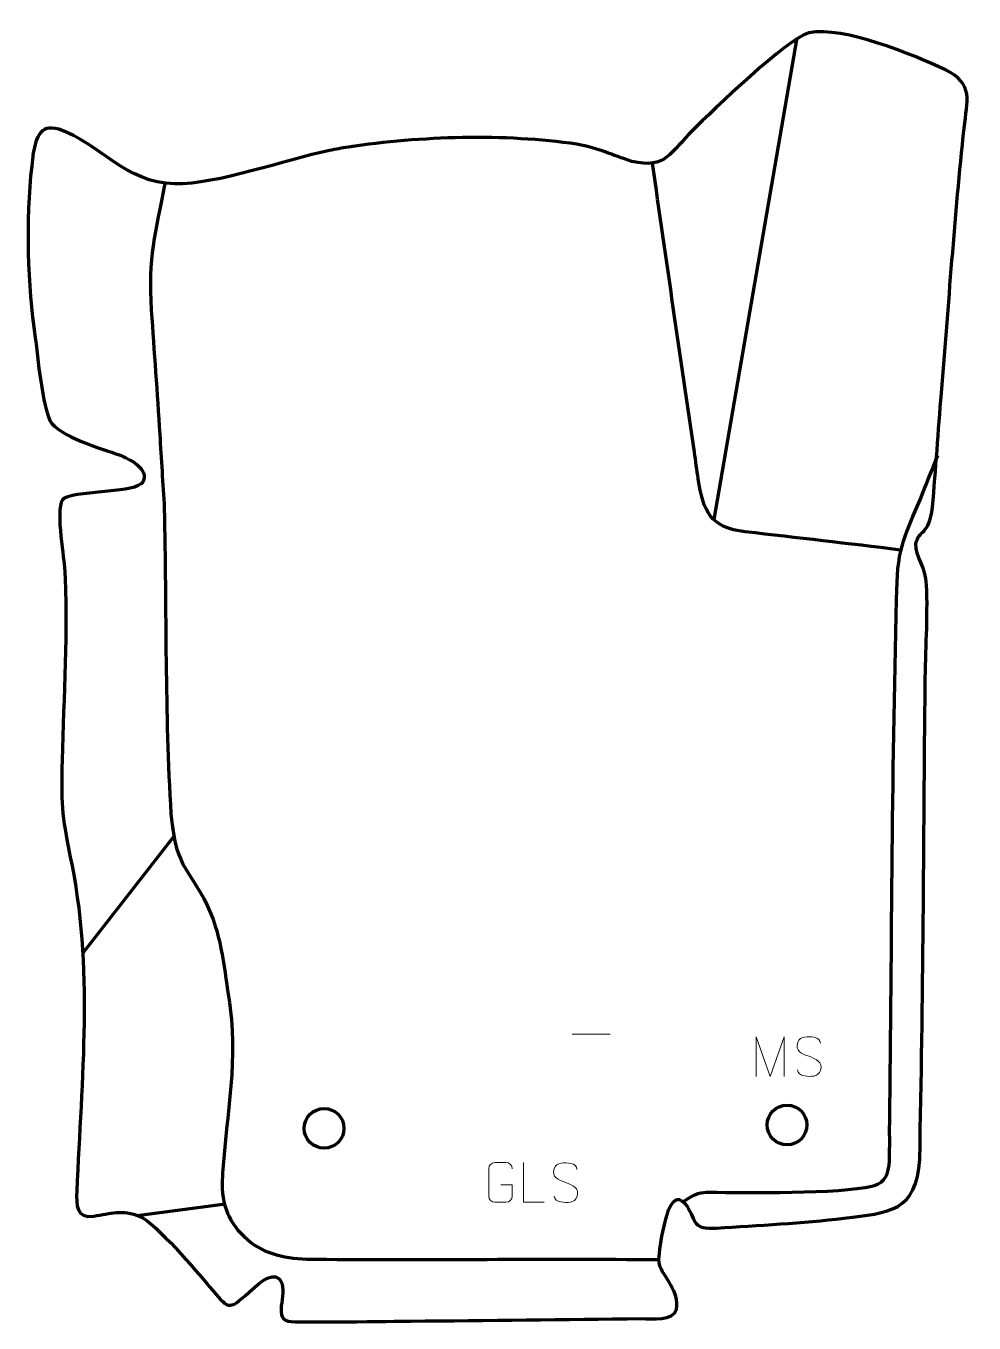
# Model space of a CAD drawing. Header units: millimetres. Extents: x 958 to 1556, y -76 to 741.
import ezdxf

# ---------------------------------------------------------------- set-up
doc = ezdxf.new("R2010")
doc.units = ezdxf.units.MM
doc.header["$MEASUREMENT"] = 0
doc.layers.add('layer 2', color=7, linetype='Continuous')
doc.layers.add('layer 3', color=7, linetype='Continuous')

msp = doc.modelspace()

# ---------------------------------------------------------------- linework, layer by layer
at = {"layer": 'layer 2', "color": 142, "lineweight": 200}
for centre in [(1146.2534, 46.6961), (1437.9566, 48.8124)]:
    msp.add_ellipse(centre, major_axis=(0, 12.5), ratio=1, dxfattribs=at)
at = {"layer": 'layer 2', "color": 142, "lineweight": 158}
for points in [[(1391.9895, 430.0787), (1391.9895, 430.0787), (1444.4417, 733.5557), (1444.4417, 733.5557)], [(994.1597, 156.9589), (994.1597, 156.9589), (1051.6607, 230.5239), (1051.6607, 230.5239)], [(1028.4135, -8.1208), (1028.4135, -8.1208), (1082.5475, -1.03), (1082.5475, -1.03)]]:
    msp.add_open_spline(points, degree=3, dxfattribs=at)
for points, knots in [([(1509.3621, 410.9353), (1476.7431, 415.0115), (1444.2983, 418.6284), (1411.6744, 422.4368), (1411.6744, 422.4368), (1389.6119, 425.0123), (1385.1248, 435.1586), (1381.9646, 455.8559), (1381.9646, 455.8559), (1381.1169, 461.408), (1380.4727, 466.9848), (1379.6638, 472.5425), (1379.6638, 472.5425), (1370.541, 533.2243), (1361.9525, 593.9855), (1353.1386, 654.7127)], [0, 0, 0, 0, 0.2, 0.2, 0.2, 0.2, 0.4, 0.4, 0.4, 0.4, 0.6, 0.6, 0.6, 0.6, 1, 1, 1, 1]), ([(1045.9195, 642.0313), (1039.9288, 610.1872), (1035.1099, 595.548), (1037.3689, 561.9731), (1037.3689, 561.9731), (1039.1244, 535.8798), (1041.0817, 509.9563), (1042.6958, 483.8198), (1042.6958, 483.8198), (1043.6551, 468.2873), (1044.6199, 452.7552), (1045.5846, 437.223), (1045.5846, 437.223), (1046.873, 373.4151), (1045.8387, 308.2837), (1049.7887, 244.7004), (1049.7887, 244.7004), (1053.1363, 207.2409), (1062.3534, 211.5414), (1074.9462, 181.822), (1074.9462, 181.822), (1082.4907, 162.8843), (1083.9784, 142.3118), (1087.1341, 122.3577), (1087.1341, 122.3577), (1092.0315, 83.9597), (1083.414, 49.283), (1081.9911, 11.5825), (1081.9911, 11.5825), (1082.1465, -4.093), (1087.6233, -15.1972), (1099.9564, -25.0186), (1099.9564, -25.0186), (1110.8968, -33.7309), (1125.8693, -35.6459), (1140.9647, -35.7348), (1140.9647, -35.7348), (1212.9384, -36.159), (1285.1528, -35.4515), (1357.2532, -35.9168)], [0, 0, 0, 0, 0.09090909, 0.09090909, 0.09090909, 0.09090909, 0.18181818, 0.18181818, 0.18181818, 0.18181818, 0.27272727, 0.27272727, 0.27272727, 0.27272727, 0.36363636, 0.36363636, 0.36363636, 0.36363636, 0.45454545, 0.45454545, 0.45454545, 0.45454545, 0.54545455, 0.54545455, 0.54545455, 0.54545455, 0.63636364, 0.63636364, 0.63636364, 0.63636364, 0.72727273, 0.72727273, 0.72727273, 0.72727273, 0.81818182, 0.81818182, 0.81818182, 0.81818182, 1, 1, 1, 1]), ([(1372.4846, 0.4784), (1380.438, 6.012), (1383.7578, 6.5737), (1389.2684, 6.4763), (1389.2684, 6.4763), (1411.5131, 6.0828), (1471.4317, 5.5427), (1491.4214, 10.2357), (1491.4214, 10.2357), (1497.2847, 11.6121), (1501.4077, 14.9068), (1502.2375, 23.579), (1502.2375, 23.579), (1502.8413, 29.8895), (1502.5506, 43.1484), (1502.6395, 50.1088), (1502.6395, 50.1088), (1504.066, 163.5552), (1503.997, 277.3591), (1507.3208, 390.7382), (1507.3208, 390.7382), (1508.047, 415.5123), (1514.584, 424.481), (1523.3888, 446.6305), (1523.3888, 446.6305), (1526.5435, 454.5667), (1529.7085, 462.4987), (1532.8805, 470.428)], [0, 0, 0, 0, 0.125, 0.125, 0.125, 0.125, 0.25, 0.25, 0.25, 0.25, 0.375, 0.375, 0.375, 0.375, 0.5, 0.5, 0.5, 0.5, 0.625, 0.625, 0.625, 0.625, 0.75, 0.75, 0.75, 0.75, 1, 1, 1, 1])]:
    msp.add_open_spline(points, degree=3, knots=knots, dxfattribs=at)
at = {"layer": 'layer 2', "color": 250, "lineweight": 9}
msp.add_open_spline([(1302.5934, 106.0886), (1302.5934, 106.0886), (1326.5714, 106.0886), (1326.5714, 106.0886)], degree=3, dxfattribs=at)
for points, knots in [([(1418.4402, 79.4458), (1418.4402, 79.4458), (1418.4402, 104.4037), (1418.4402, 104.4037), (1418.4402, 104.4037), (1418.4402, 104.4037), (1427.3653, 79.4458), (1427.3653, 79.4458), (1427.3653, 79.4458), (1427.3653, 79.4458), (1436.1252, 104.4032), (1436.1252, 104.4032), (1436.1252, 104.4032), (1436.1252, 104.4032), (1436.1252, 79.4458), (1436.1252, 79.4458)], [0, 0, 0, 0, 0.2, 0.2, 0.2, 0.2, 0.4, 0.4, 0.4, 0.4, 0.6, 0.6, 0.6, 0.6, 1, 1, 1, 1]), ([(1451.8324, 92.0957), (1447.5841, 93.5661), (1442.676, 95.3619), (1444.6811, 100.8822), (1444.6811, 100.8822), (1446.1846, 105.0221), (1451.3982, 104.6336), (1455.0018, 104.0325), (1455.0018, 104.0325), (1457.8624, 103.5553), (1458.7271, 102.3421), (1459.0377, 100.258)], [0, 0, 0, 0, 0.25, 0.25, 0.25, 0.25, 0.5, 0.5, 0.5, 0.5, 1, 1, 1, 1]), ([(1451.8324, 92.0956), (1455.851, 90.4489), (1460.8805, 88.5606), (1459.0465, 83.2003), (1459.0465, 83.2003), (1457.5867, 78.9339), (1452.6759, 79.1906), (1448.9498, 79.7453), (1448.9498, 79.7453), (1446.1998, 80.1551), (1444.9789, 81.3686), (1444.6009, 83.4808)], [0, 0, 0, 0, 0.25, 0.25, 0.25, 0.25, 0.5, 0.5, 0.5, 0.5, 1, 1, 1, 1]), ([(1257.6618, 11.1752), (1257.6618, 11.1752), (1264.8299, 11.1752), (1264.8299, 11.1752), (1264.8299, 11.1752), (1264.8299, 11.1752), (1264.8299, 4.0071), (1264.8299, 4.0071), (1264.8299, 4.0071), (1264.6902, 1.6837), (1263.013, 0.2041), (1260.8652, 0.1933), (1260.8652, 0.1933), (1258.5334, 0.1937), (1256.2014, 0.1937), (1253.8699, 0.1933), (1253.8699, 0.1933), (1251.945, 0.0879), (1249.9728, 1.9724), (1249.984, 3.9897), (1249.984, 3.9897), (1249.9844, 9.7598), (1249.9844, 15.5295), (1249.984, 21.2988), (1249.984, 21.2988), (1249.9882, 23.4369), (1251.735, 25.1561), (1253.8873, 25.1427), (1253.8873, 25.1427), (1256.213, 25.1427), (1258.5391, 25.1427), (1260.8652, 25.1427), (1260.8652, 25.1427), (1262.8119, 25.1781), (1264.8033, 23.6866), (1264.8299, 21.2489)], [0, 0, 0, 0, 0.1, 0.1, 0.1, 0.1, 0.2, 0.2, 0.2, 0.2, 0.3, 0.3, 0.3, 0.3, 0.4, 0.4, 0.4, 0.4, 0.5, 0.5, 0.5, 0.5, 0.6, 0.6, 0.6, 0.6, 0.7, 0.7, 0.7, 0.7, 0.8, 0.8, 0.8, 0.8, 1, 1, 1, 1]), ([(1284.8814, 0.1894), (1284.8814, 0.1894), (1271.9323, 0.1894), (1271.9323, 0.1894), (1271.9323, 0.1894), (1271.9323, 0.1894), (1271.9323, 25.143), (1271.9323, 25.143)], [0, 0, 0, 0, 0.33333333, 0.33333333, 0.33333333, 0.33333333, 1, 1, 1, 1]), ([(1298.4069, 12.6663), (1294.1586, 14.1367), (1289.2505, 15.9325), (1291.2556, 21.4528), (1291.2556, 21.4528), (1292.7591, 25.5927), (1297.9727, 25.2042), (1301.5763, 24.6031), (1301.5763, 24.6031), (1304.4369, 24.1259), (1305.3016, 22.9127), (1305.6122, 20.8286)], [0, 0, 0, 0, 0.25, 0.25, 0.25, 0.25, 0.5, 0.5, 0.5, 0.5, 1, 1, 1, 1]), ([(1298.4069, 12.6662), (1302.4255, 11.0195), (1307.455, 9.1312), (1305.621, 3.7709), (1305.621, 3.7709), (1304.1612, -0.4955), (1299.2504, -0.2388), (1295.5243, 0.3159), (1295.5243, 0.3159), (1292.7743, 0.7257), (1291.5534, 1.9392), (1291.1754, 4.0514)], [0, 0, 0, 0, 0.25, 0.25, 0.25, 0.25, 0.5, 0.5, 0.5, 0.5, 1, 1, 1, 1])]:
    msp.add_open_spline(points, degree=3, knots=knots, dxfattribs=at)
at = {"layer": 'layer 3', "color": 242, "lineweight": 158}
msp.add_open_spline([(1161.5472, 664.7739), (1207.0906, 671.5663), (1259.9291, 673.2446), (1305.5294, 666.5424), (1305.5294, 666.5424), (1320.0581, 663.9791), (1327.0947, 659.8199), (1340.2427, 655.7124), (1340.2427, 655.7124), (1361.5957, 650.6445), (1364.88, 661.8035), (1378.5619, 675.4399), (1378.5619, 675.4399), (1391.2278, 687.7979), (1437.7929, 732.8464), (1451.5981, 736.672), (1451.5981, 736.672), (1474.0358, 741.0494), (1516.789, 722.9468), (1537.8325, 713.4905), (1537.8325, 713.4905), (1555.8058, 704.308), (1551.4547, 694.1807), (1549.5404, 676.7158), (1549.5404, 676.7158), (1543.6052, 621.4929), (1539.8644, 565.3408), (1535.2184, 509.9141), (1535.2184, 509.9141), (1533.2336, 485.953), (1531.7386, 461.9085), (1529.5769, 437.9738), (1529.5769, 437.9738), (1527.373, 419.4956), (1521.1529, 424.503), (1519.1217, 414.9002), (1519.1217, 414.9002), (1518.7757, 406.5649), (1525.3796, 400.5988), (1525.9364, 388.8563), (1525.9364, 388.8563), (1526.7064, 368.5314), (1525.2067, 347.2137), (1524.9968, 326.697), (1524.9968, 326.697), (1523.9909, 226.9988), (1523.8861, 127.0279), (1521.5313, 27.3737), (1521.5313, 27.3737), (1519.5677, -5.9398), (1502.4708, -6.3447), (1473.8846, -9.9028), (1473.8846, -9.9028), (1447.735, -12.9338), (1419.8987, -14.4784), (1393.5349, -16.1334), (1393.5349, -16.1334), (1378.1693, -17.0979), (1381.1632, -12.1282), (1374.7827, -2.1404), (1374.7827, -2.1404), (1370.3785, 3.8697), (1367.1203, 3.1501), (1363.8843, -3.3737), (1363.8843, -3.3737), (1361.2782, -9.1716), (1355.9391, -33.2709), (1357.5506, -38.983), (1357.5506, -38.983), (1359.7937, -46.9343), (1370.7296, -56.2979), (1368.2741, -67.1099), (1368.2741, -67.1099), (1366.475, -75.0313), (1352.771, -73.1087), (1346.2299, -73.1702), (1346.2299, -73.1702), (1297.7843, -73.6259), (1249.4082, -74.382), (1200.9358, -74.6848), (1200.9358, -74.6848), (1190.6469, -74.7515), (1128.4005, -75.9378), (1123.7038, -74.716), (1123.7038, -74.716), (1113.3894, -72.0328), (1124.8091, -55.4606), (1117.9649, -48.0306), (1117.9649, -48.0306), (1112.443, -43.3425), (1102.9219, -52.9922), (1099.0347, -56.5229), (1099.0347, -56.5229), (1085.1953, -69.093), (1085.964, -66.7286), (1074.1386, -53.0495), (1074.1386, -53.0495), (1065.4082, -43.0158), (1040.7164, -13.3521), (1030.1102, -8.7997), (1030.1102, -8.7997), (1019.1753, -4.1062), (1011.689, -6.9564), (1001.0675, -8.5553), (1001.0675, -8.5553), (990.0449, -10.2147), (990.0531, -1.8951), (990.3992, 7.2542), (990.3992, 7.2542), (993.3595, 78.479), (1001.1741, 148.0205), (986.1491, 218.6379), (986.1491, 218.6379), (980.8049, 243.864), (980.5082, 252.9197), (981.1606, 278.6573), (981.1606, 278.6573), (982.2172, 318.4772), (984.8097, 360.7575), (982.7148, 400.3805), (982.7148, 400.3805), (982.0854, 407.6035), (976.4221, 439.9124), (982.415, 443.5956), (982.415, 443.5956), (993.8179, 448.8826), (1027.9097, 446.6495), (1031.9992, 453.7769), (1031.9992, 453.7769), (1036.6518, 461.8858), (1023.0263, 468.7688), (1017.1737, 470.8542), (1017.1737, 470.8542), (1006.166, 474.7766), (979.1921, 482.4345), (973.4017, 492.4954), (973.4017, 492.4954), (967.55, 508.137), (965.9268, 534.0781), (963.346, 551.4273), (963.346, 551.4273), (958.851, 584.0077), (958.3848, 626.4001), (962.779, 658.987), (962.779, 658.987), (964.1154, 668.8978), (966.6574, 679.9089), (979.1078, 675.9456), (979.1078, 675.9456), (1004.9353, 667.1789), (1020.6532, 642.1962), (1052.2028, 641.5712), (1052.2028, 641.5712), (1078.6601, 641.0472), (1121.7119, 656.793), (1149.6196, 662.5843), (1149.6196, 662.5843), (1153.5983, 663.41), (1157.5365, 664.1245), (1161.5472, 664.7739)], degree=3, knots=[0, 0, 0, 0, 0.02439024, 0.02439024, 0.02439024, 0.02439024, 0.04878049, 0.04878049, 0.04878049, 0.04878049, 0.07317073, 0.07317073, 0.07317073, 0.07317073, 0.09756098, 0.09756098, 0.09756098, 0.09756098, 0.12195122, 0.12195122, 0.12195122, 0.12195122, 0.14634146, 0.14634146, 0.14634146, 0.14634146, 0.17073171, 0.17073171, 0.17073171, 0.17073171, 0.19512195, 0.19512195, 0.19512195, 0.19512195, 0.2195122, 0.2195122, 0.2195122, 0.2195122, 0.24390244, 0.24390244, 0.24390244, 0.24390244, 0.26829268, 0.26829268, 0.26829268, 0.26829268, 0.29268293, 0.29268293, 0.29268293, 0.29268293, 0.31707317, 0.31707317, 0.31707317, 0.31707317, 0.34146341, 0.34146341, 0.34146341, 0.34146341, 0.36585366, 0.36585366, 0.36585366, 0.36585366, 0.3902439, 0.3902439, 0.3902439, 0.3902439, 0.41463415, 0.41463415, 0.41463415, 0.41463415, 0.43902439, 0.43902439, 0.43902439, 0.43902439, 0.46341463, 0.46341463, 0.46341463, 0.46341463, 0.48780488, 0.48780488, 0.48780488, 0.48780488, 0.51219512, 0.51219512, 0.51219512, 0.51219512, 0.53658537, 0.53658537, 0.53658537, 0.53658537, 0.56097561, 0.56097561, 0.56097561, 0.56097561, 0.58536585, 0.58536585, 0.58536585, 0.58536585, 0.6097561, 0.6097561, 0.6097561, 0.6097561, 0.63414634, 0.63414634, 0.63414634, 0.63414634, 0.65853659, 0.65853659, 0.65853659, 0.65853659, 0.68292683, 0.68292683, 0.68292683, 0.68292683, 0.70731707, 0.70731707, 0.70731707, 0.70731707, 0.73170732, 0.73170732, 0.73170732, 0.73170732, 0.75609756, 0.75609756, 0.75609756, 0.75609756, 0.7804878, 0.7804878, 0.7804878, 0.7804878, 0.80487805, 0.80487805, 0.80487805, 0.80487805, 0.82926829, 0.82926829, 0.82926829, 0.82926829, 0.85365854, 0.85365854, 0.85365854, 0.85365854, 0.87804878, 0.87804878, 0.87804878, 0.87804878, 0.90243902, 0.90243902, 0.90243902, 0.90243902, 0.92682927, 0.92682927, 0.92682927, 0.92682927, 0.95121951, 0.95121951, 0.95121951, 0.95121951, 1, 1, 1, 1], dxfattribs=at)

doc.saveas('drawing.dxf')
